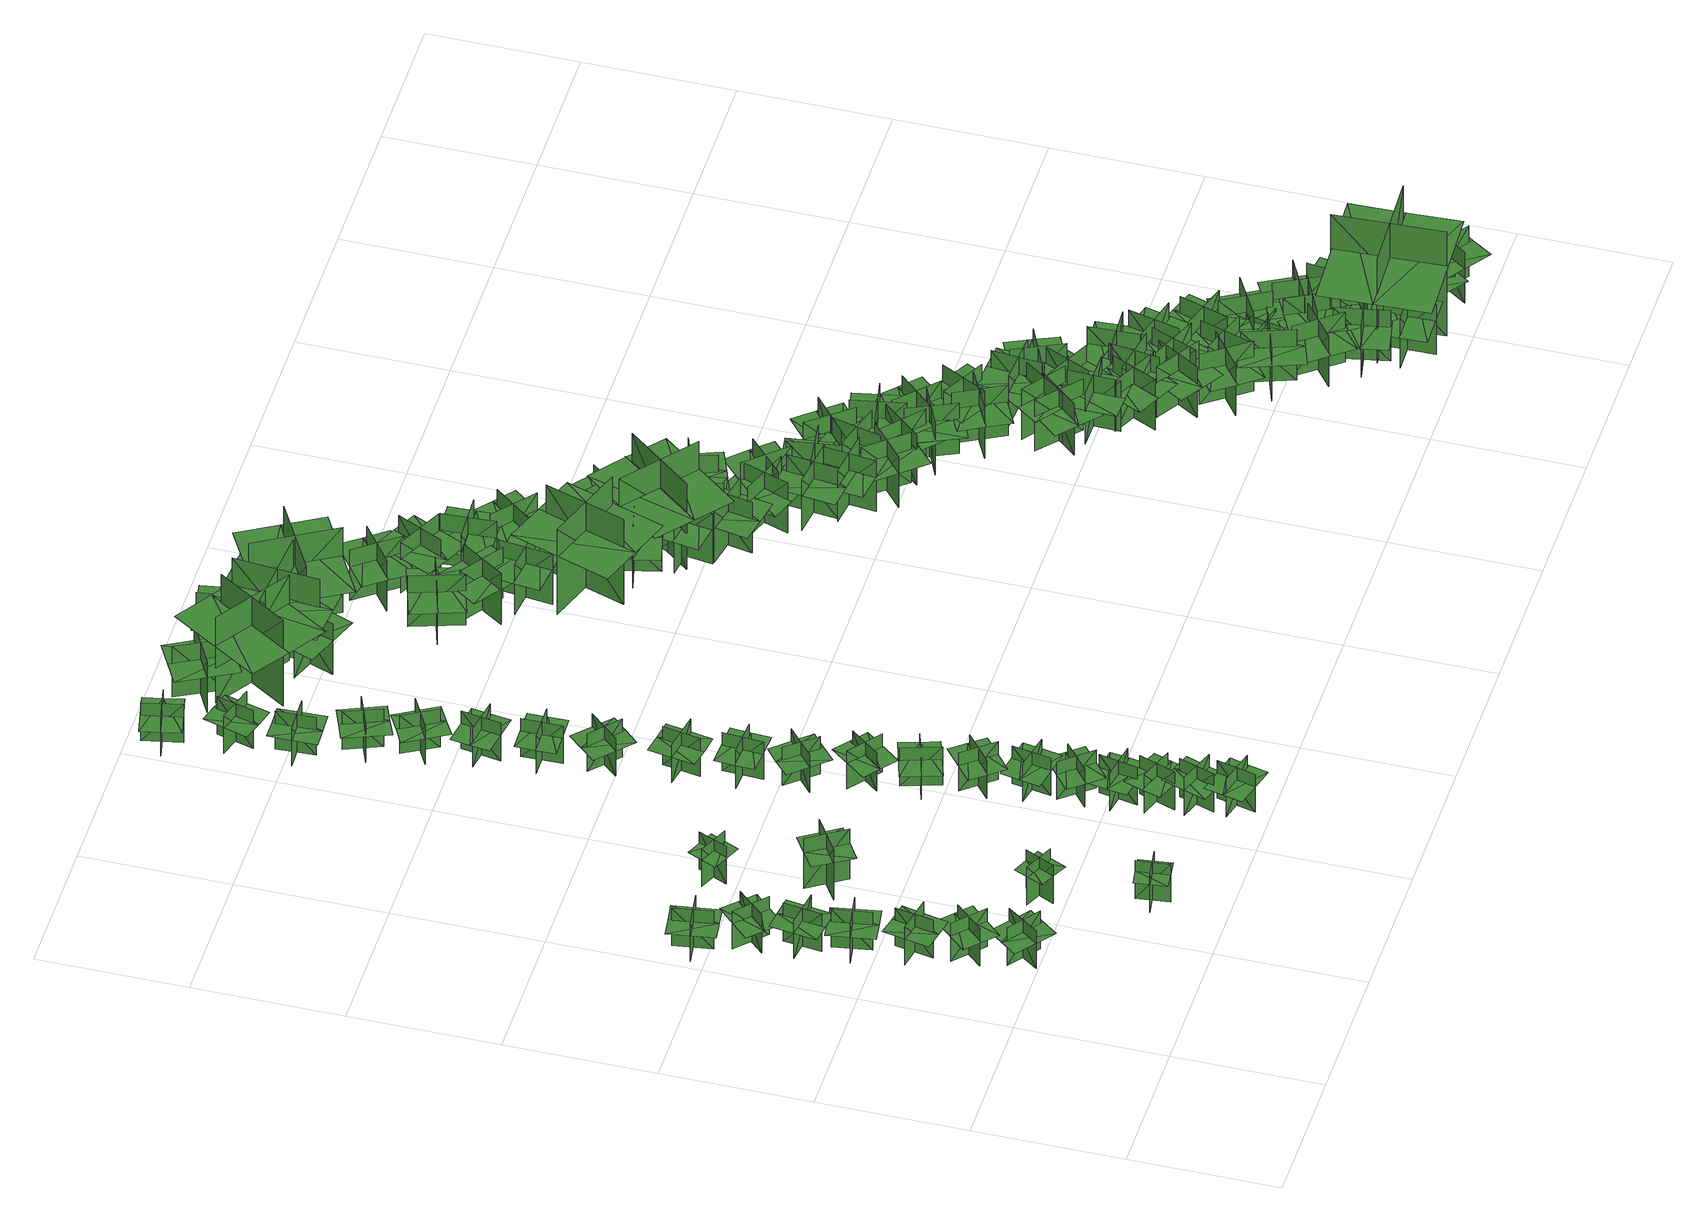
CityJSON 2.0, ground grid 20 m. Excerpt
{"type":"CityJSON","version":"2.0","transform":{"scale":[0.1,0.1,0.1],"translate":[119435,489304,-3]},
"CityObjects":{
"tree1":{"type":"SolitaryVegetationObject","geometry":[{"type":"MultiSurface","lod":"1","boundaries":[[[0,1,2]],[[0,2,3]],[[4,5,6]],[[4,6,7]],[[8,9,10]],[[8,10,11]],[[8,11,12]],[[8,12,13]]]}]},
"tree2":{"type":"SolitaryVegetationObject","geometry":[{"type":"MultiSurface","lod":"1","boundaries":[[[14,15,16]],[[14,16,17]],[[18,19,20]],[[18,20,21]],[[22,23,24]],[[22,24,25]],[[22,25,26]],[[22,26,27]]]}]},
"tree3":{"type":"SolitaryVegetationObject","geometry":[{"type":"MultiSurface","lod":"1","boundaries":[[[28,29,30]],[[28,30,31]],[[32,33,34]],[[32,34,35]],[[36,37,38]],[[36,38,39]],[[36,39,40]],[[36,40,41]]]}]},
"tree4":{"type":"SolitaryVegetationObject","geometry":[{"type":"MultiSurface","lod":"1","boundaries":[[[42,43,44]],[[42,44,45]],[[46,47,48]],[[46,48,49]],[[50,51,52]],[[50,52,53]],[[50,53,54]],[[50,54,55]]]}]},
"tree5":{"type":"SolitaryVegetationObject","geometry":[{"type":"MultiSurface","lod":"1","boundaries":[[[56,57,58]],[[56,58,59]],[[60,61,62]],[[60,62,63]],[[64,65,66]],[[64,66,67]],[[64,67,68]],[[64,68,69]]]}]},
"tree6":{"type":"SolitaryVegetationObject","geometry":[{"type":"MultiSurface","lod":"1","boundaries":[[[70,71,72]],[[70,72,73]],[[74,75,76]],[[74,76,77]],[[78,79,80]],[[78,80,81]],[[78,81,82]],[[78,82,83]]]}]},
"tree7":{"type":"SolitaryVegetationObject","geometry":[{"type":"MultiSurface","lod":"1","boundaries":[[[84,85,86]],[[84,86,87]],[[88,89,90]],[[88,90,91]],[[92,93,94]],[[92,94,95]],[[92,95,96]],[[92,96,97]]]}]},
"tree8":{"type":"SolitaryVegetationObject","geometry":[{"type":"MultiSurface","lod":"1","boundaries":[[[98,99,100]],[[98,100,101]],[[102,103,104]],[[102,104,105]],[[106,107,108]],[[106,108,109]],[[106,109,110]],[[106,110,111]]]}]},
"tree9":{"type":"SolitaryVegetationObject","geometry":[{"type":"MultiSurface","lod":"1","boundaries":[[[112,113,114]],[[112,114,115]],[[116,117,118]],[[116,118,119]],[[120,121,122]],[[120,122,123]],[[120,123,124]],[[120,124,125]]]}]},
"tree10":{"type":"SolitaryVegetationObject","geometry":[{"type":"MultiSurface","lod":"1","boundaries":[[[126,127,128]],[[126,128,129]],[[130,131,132]],[[130,132,133]],[[134,135,136]],[[134,136,137]],[[134,137,138]],[[134,138,139]]]}]},
"tree11":{"type":"SolitaryVegetationObject","geometry":[{"type":"MultiSurface","lod":"1","boundaries":[[[140,141,142]],[[140,142,143]],[[144,145,146]],[[144,146,147]],[[148,149,150]],[[148,150,151]],[[148,151,152]],[[148,152,153]]]}]},
"tree12":{"type":"SolitaryVegetationObject","geometry":[{"type":"MultiSurface","lod":"1","boundaries":[[[154,155,156]],[[154,156,157]],[[158,159,160]],[[158,160,161]],[[162,163,164]],[[162,164,165]],[[162,165,166]],[[162,166,167]]]}]},
"tree13":{"type":"SolitaryVegetationObject","geometry":[{"type":"MultiSurface","lod":"1","boundaries":[[[168,169,170]],[[168,170,171]],[[172,173,174]],[[172,174,175]],[[176,177,178]],[[176,178,179]],[[176,179,180]],[[176,180,181]]]}]},
"tree14":{"type":"SolitaryVegetationObject","geometry":[{"type":"MultiSurface","lod":"1","boundaries":[[[182,183,184]],[[182,184,185]],[[186,187,188]],[[186,188,189]],[[190,191,192]],[[190,192,193]],[[190,193,194]],[[190,194,195]]]}]},
"tree15":{"type":"SolitaryVegetationObject","geometry":[{"type":"MultiSurface","lod":"1","boundaries":[[[196,197,198]],[[196,198,199]],[[200,201,202]],[[200,202,203]],[[204,205,206]],[[204,206,207]],[[204,207,208]],[[204,208,209]]]}]},
"tree16":{"type":"SolitaryVegetationObject","geometry":[{"type":"MultiSurface","lod":"1","boundaries":[[[210,211,212]],[[210,212,213]],[[214,215,216]],[[214,216,217]],[[218,219,220]],[[218,220,221]],[[218,221,222]],[[218,222,223]]]}]},
"tree17":{"type":"SolitaryVegetationObject","geometry":[{"type":"MultiSurface","lod":"1","boundaries":[[[224,225,226]],[[224,226,227]],[[228,229,230]],[[228,230,231]],[[232,233,234]],[[232,234,235]],[[232,235,236]],[[232,236,237]]]}]},
"tree18":{"type":"SolitaryVegetationObject","geometry":[{"type":"MultiSurface","lod":"1","boundaries":[[[238,239,240]],[[238,240,241]],[[242,243,244]],[[242,244,245]],[[246,247,248]],[[246,248,249]],[[246,249,250]],[[246,250,251]]]}]},
"tree19":{"type":"SolitaryVegetationObject","geometry":[{"type":"MultiSurface","lod":"1","boundaries":[[[252,253,254]],[[252,254,255]],[[256,257,258]],[[256,258,259]],[[260,261,262]],[[260,262,263]],[[260,263,264]],[[260,264,265]]]}]},
"tree20":{"type":"SolitaryVegetationObject","geometry":[{"type":"MultiSurface","lod":"1","boundaries":[[[266,267,268]],[[266,268,269]],[[270,271,272]],[[270,272,273]],[[274,275,276]],[[274,276,277]],[[274,277,278]],[[274,278,279]]]}]},
"tree21":{"type":"SolitaryVegetationObject","geometry":[{"type":"MultiSurface","lod":"1","boundaries":[[[280,281,282]],[[280,282,283]],[[284,285,286]],[[284,286,287]],[[288,289,290]],[[288,290,291]],[[288,291,292]],[[288,292,293]]]}]},
"tree22":{"type":"SolitaryVegetationObject","geometry":[{"type":"MultiSurface","lod":"1","boundaries":[[[294,295,296]],[[294,296,297]],[[298,299,300]],[[298,300,301]],[[302,303,304]],[[302,304,305]],[[302,305,306]],[[302,306,307]]]}]},
"tree23":{"type":"SolitaryVegetationObject","geometry":[{"type":"MultiSurface","lod":"1","boundaries":[[[308,309,310]],[[308,310,311]],[[312,313,314]],[[312,314,315]],[[316,317,318]],[[316,318,319]],[[316,319,320]],[[316,320,321]]]}]},
"tree24":{"type":"SolitaryVegetationObject","geometry":[{"type":"MultiSurface","lod":"1","boundaries":[[[322,323,324]],[[322,324,325]],[[326,327,328]],[[326,328,329]],[[330,331,332]],[[330,332,333]],[[330,333,334]],[[330,334,335]]]}]},
"tree25":{"type":"SolitaryVegetationObject","geometry":[{"type":"MultiSurface","lod":"1","boundaries":[[[336,337,338]],[[336,338,339]],[[340,341,342]],[[340,342,343]],[[344,345,346]],[[344,346,347]],[[344,347,348]],[[344,348,349]]]}]},
"tree26":{"type":"SolitaryVegetationObject","geometry":[{"type":"MultiSurface","lod":"1","boundaries":[[[350,351,352]],[[350,352,353]],[[354,355,356]],[[354,356,357]],[[358,359,360]],[[358,360,361]],[[358,361,362]],[[358,362,363]]]}]},
"tree27":{"type":"SolitaryVegetationObject","geometry":[{"type":"MultiSurface","lod":"1","boundaries":[[[364,365,366]],[[364,366,367]],[[368,369,370]],[[368,370,371]],[[372,373,374]],[[372,374,375]],[[372,375,376]],[[372,376,377]]]}]},
"tree28":{"type":"SolitaryVegetationObject","geometry":[{"type":"MultiSurface","lod":"1","boundaries":[[[378,379,380]],[[378,380,381]],[[382,383,384]],[[382,384,385]],[[386,387,388]],[[386,388,389]],[[386,389,390]],[[386,390,391]]]}]},
"tree29":{"type":"SolitaryVegetationObject","geometry":[{"type":"MultiSurface","lod":"1","boundaries":[[[392,393,394]],[[392,394,395]],[[396,397,398]],[[396,398,399]],[[400,401,402]],[[400,402,403]],[[400,403,404]],[[400,404,405]]]}]},
"tree30":{"type":"SolitaryVegetationObject","geometry":[{"type":"MultiSurface","lod":"1","boundaries":[[[406,407,408]],[[406,408,409]],[[410,411,412]],[[410,412,413]],[[414,415,416]],[[414,416,417]],[[414,417,418]],[[414,418,419]]]}]},
"tree31":{"type":"SolitaryVegetationObject","geometry":[{"type":"MultiSurface","lod":"1","boundaries":[[[420,421,422]],[[420,422,423]],[[424,425,426]],[[424,426,427]],[[428,429,430]],[[428,430,431]],[[428,431,432]],[[428,432,433]]]}]},
"tree32":{"type":"SolitaryVegetationObject","geometry":[{"type":"MultiSurface","lod":"1","boundaries":[[[434,435,436]],[[434,436,437]],[[438,439,440]],[[438,440,441]],[[442,443,444]],[[442,444,445]],[[442,445,446]],[[442,446,447]]]}]},
"tree33":{"type":"SolitaryVegetationObject","geometry":[{"type":"MultiSurface","lod":"1","boundaries":[[[448,449,450]],[[448,450,451]],[[452,453,454]],[[452,454,455]],[[456,457,458]],[[456,458,459]],[[456,459,460]],[[456,460,461]]]}]},
"tree34":{"type":"SolitaryVegetationObject","geometry":[{"type":"MultiSurface","lod":"1","boundaries":[[[462,463,464]],[[462,464,465]],[[466,467,468]],[[466,468,469]],[[470,471,472]],[[470,472,473]],[[470,473,474]],[[470,474,475]]]}]},
"tree35":{"type":"SolitaryVegetationObject","geometry":[{"type":"MultiSurface","lod":"1","boundaries":[[[476,477,478]],[[476,478,479]],[[480,481,482]],[[480,482,483]],[[484,485,486]],[[484,486,487]],[[484,487,488]],[[484,488,489]]]}]},
"tree36":{"type":"SolitaryVegetationObject","geometry":[{"type":"MultiSurface","lod":"1","boundaries":[[[490,491,492]],[[490,492,493]],[[494,495,496]],[[494,496,497]],[[498,499,500]],[[498,500,501]],[[498,501,502]],[[498,502,503]]]}]},
"tree37":{"type":"SolitaryVegetationObject","geometry":[{"type":"MultiSurface","lod":"1","boundaries":[[[504,505,506]],[[504,506,507]],[[508,509,510]],[[508,510,511]],[[512,513,514]],[[512,514,515]],[[512,515,516]],[[512,516,517]]]}]},
"tree38":{"type":"SolitaryVegetationObject","geometry":[{"type":"MultiSurface","lod":"1","boundaries":[[[518,519,520]],[[518,520,521]],[[522,523,524]],[[522,524,525]],[[526,527,528]],[[526,528,529]],[[526,529,530]],[[526,530,531]]]}]},
"tree39":{"type":"SolitaryVegetationObject","geometry":[{"type":"MultiSurface","lod":"1","boundaries":[[[532,533,534]],[[532,534,535]],[[536,537,538]],[[536,538,539]],[[540,541,542]],[[540,542,543]],[[540,543,544]],[[540,544,545]]]}]},
"tree40":{"type":"SolitaryVegetationObject","geometry":[{"type":"MultiSurface","lod":"1","boundaries":[[[546,547,548]],[[546,548,549]],[[550,551,552]],[[550,552,553]],[[554,555,556]],[[554,556,557]],[[554,557,558]],[[554,558,559]]]}]},
"tree41":{"type":"SolitaryVegetationObject","geometry":[{"type":"MultiSurface","lod":"1","boundaries":[[[560,561,562]],[[560,562,563]],[[564,565,566]],[[564,566,567]],[[568,569,570]],[[568,570,571]],[[568,571,572]],[[568,572,573]]]}]},
"tree42":{"type":"SolitaryVegetationObject","geometry":[{"type":"MultiSurface","lod":"1","boundaries":[[[574,575,576]],[[574,576,577]],[[578,579,580]],[[578,580,581]],[[582,583,584]],[[582,584,585]],[[582,585,586]],[[582,586,587]]]}]},
"tree43":{"type":"SolitaryVegetationObject","geometry":[{"type":"MultiSurface","lod":"1","boundaries":[[[588,589,590]],[[588,590,591]],[[592,593,594]],[[592,594,595]],[[596,597,598]],[[596,598,599]],[[596,599,600]],[[596,600,601]]]}]},
"tree44":{"type":"SolitaryVegetationObject","geometry":[{"type":"MultiSurface","lod":"1","boundaries":[[[602,603,604]],[[602,604,605]],[[606,607,608]],[[606,608,609]],[[610,611,612]],[[610,612,613]],[[610,613,614]],[[610,614,615]]]}]},
"tree45":{"type":"SolitaryVegetationObject","geometry":[{"type":"MultiSurface","lod":"1","boundaries":[[[616,617,618]],[[616,618,619]],[[620,621,622]],[[620,622,623]],[[624,625,626]],[[624,626,627]],[[624,627,628]],[[624,628,629]]]}]},
"tree46":{"type":"SolitaryVegetationObject","geometry":[{"type":"MultiSurface","lod":"1","boundaries":[[[630,631,632]],[[630,632,633]],[[634,635,636]],[[634,636,637]],[[638,639,640]],[[638,640,641]],[[638,641,642]],[[638,642,643]]]}]},
"tree47":{"type":"SolitaryVegetationObject","geometry":[{"type":"MultiSurface","lod":"1","boundaries":[[[644,645,646]],[[644,646,647]],[[648,649,650]],[[648,650,651]],[[652,653,654]],[[652,654,655]],[[652,655,656]],[[652,656,657]]]}]},
"tree48":{"type":"SolitaryVegetationObject","geometry":[{"type":"MultiSurface","lod":"1","boundaries":[[[658,659,660]],[[658,660,661]],[[662,663,664]],[[662,664,665]],[[666,667,668]],[[666,668,669]],[[666,669,670]],[[666,670,671]]]}]},
"tree49":{"type":"SolitaryVegetationObject","geometry":[{"type":"MultiSurface","lod":"1","boundaries":[[[672,673,674]],[[672,674,675]],[[676,677,678]],[[676,678,679]],[[680,681,682]],[[680,682,683]],[[680,683,684]],[[680,684,685]]]}]},
"tree50":{"type":"SolitaryVegetationObject","geometry":[{"type":"MultiSurface","lod":"1","boundaries":[[[686,687,688]],[[686,688,689]],[[690,691,692]],[[690,692,693]],[[694,695,696]],[[694,696,697]],[[694,697,698]],[[694,698,699]]]}]},
"tree51":{"type":"SolitaryVegetationObject","geometry":[{"type":"MultiSurface","lod":"1","boundaries":[[[700,701,702]],[[700,702,703]],[[704,705,706]],[[704,706,707]],[[708,709,710]],[[708,710,711]],[[708,711,712]],[[708,712,713]]]}]},
"tree52":{"type":"SolitaryVegetationObject","geometry":[{"type":"MultiSurface","lod":"1","boundaries":[[[714,715,716]],[[714,716,717]],[[718,719,720]],[[718,720,721]],[[722,723,724]],[[722,724,725]],[[722,725,726]],[[722,726,727]]]}]},
"tree53":{"type":"SolitaryVegetationObject","geometry":[{"type":"MultiSurface","lod":"1","boundaries":[[[728,729,730]],[[728,730,731]],[[732,733,734]],[[732,734,735]],[[736,737,738]],[[736,738,739]],[[736,739,740]],[[736,740,741]]]}]},
"tree54":{"type":"SolitaryVegetationObject","geometry":[{"type":"MultiSurface","lod":"1","boundaries":[[[742,743,744]],[[742,744,745]],[[746,747,748]],[[746,748,749]],[[750,751,752]],[[750,752,753]],[[750,753,754]],[[750,754,755]]]}]},
"tree55":{"type":"SolitaryVegetationObject","geometry":[{"type":"MultiSurface","lod":"1","boundaries":[[[756,757,758]],[[756,758,759]],[[760,761,762]],[[760,762,763]],[[764,765,766]],[[764,766,767]],[[764,767,768]],[[764,768,769]]]}]},
"tree56":{"type":"SolitaryVegetationObject","geometry":[{"type":"MultiSurface","lod":"1","boundaries":[[[770,771,772]],[[770,772,773]],[[774,775,776]],[[774,776,777]],[[778,779,780]],[[778,780,781]],[[778,781,782]],[[778,782,783]]]}]},
"tree57":{"type":"SolitaryVegetationObject","geometry":[{"type":"MultiSurface","lod":"1","boundaries":[[[784,785,786]],[[784,786,787]],[[788,789,790]],[[788,790,791]],[[792,793,794]],[[792,794,795]],[[792,795,796]],[[792,796,797]]]}]},
"tree58":{"type":"SolitaryVegetationObject","geometry":[{"type":"MultiSurface","lod":"1","boundaries":[[[798,799,800]],[[798,800,801]],[[802,803,804]],[[802,804,805]],[[806,807,808]],[[806,808,809]],[[806,809,810]],[[806,810,811]]]}]},
"tree59":{"type":"SolitaryVegetationObject","geometry":[{"type":"MultiSurface","lod":"1","boundaries":[[[812,813,814]],[[812,814,815]],[[816,817,818]],[[816,818,819]],[[820,821,822]],[[820,822,823]],[[820,823,824]],[[820,824,825]]]}]},
"tree60":{"type":"SolitaryVegetationObject","geometry":[{"type":"MultiSurface","lod":"1","boundaries":[[[826,827,828]],[[826,828,829]],[[830,831,832]],[[830,832,833]],[[834,835,836]],[[834,836,837]],[[834,837,838]],[[834,838,839]]]}]},
"tree61":{"type":"SolitaryVegetationObject","geometry":[{"type":"MultiSurface","lod":"1","boundaries":[[[840,841,842]],[[840,842,843]],[[844,845,846]],[[844,846,847]],[[848,849,850]],[[848,850,851]],[[848,851,852]],[[848,852,853]]]}]},
"tree62":{"type":"SolitaryVegetationObject","geometry":[{"type":"MultiSurface","lod":"1","boundaries":[[[854,855,856]],[[854,856,857]],[[858,859,860]],[[858,860,861]],[[862,863,864]],[[862,864,865]],[[862,865,866]],[[862,866,867]]]}]},
"tree63":{"type":"SolitaryVegetationObject","geometry":[{"type":"MultiSurface","lod":"1","boundaries":[[[868,869,870]],[[868,870,871]],[[872,873,874]],[[872,874,875]],[[876,877,878]],[[876,878,879]],[[876,879,880]],[[876,880,881]]]}]},
"tree64":{"type":"SolitaryVegetationObject","geometry":[{"type":"MultiSurface","lod":"1","boundaries":[[[882,883,884]],[[882,884,885]],[[886,887,888]],[[886,888,889]],[[890,891,892]],[[890,892,893]],[[890,893,894]],[[890,894,895]]]}]},
"tree65":{"type":"SolitaryVegetationObject","geometry":[{"type":"MultiSurface","lod":"1","boundaries":[[[896,897,898]],[[896,898,899]],[[900,901,902]],[[900,902,903]],[[904,905,906]],[[904,906,907]],[[904,907,908]],[[904,908,909]]]}]},
"tree66":{"type":"SolitaryVegetationObject","geometry":[{"type":"MultiSurface","lod":"1","boundaries":[[[910,911,912]],[[910,912,913]],[[914,915,916]],[[914,916,917]],[[918,919,920]],[[918,920,921]],[[918,921,922]],[[918,922,923]]]}]},
"tree67":{"type":"SolitaryVegetationObject","geometry":[{"type":"MultiSurface","lod":"1","boundaries":[[[924,925,926]],[[924,926,927]],[[928,929,930]],[[928,930,931]],[[932,933,934]],[[932,934,935]],[[932,935,936]],[[932,936,937]]]}]},
"tree68":{"type":"SolitaryVegetationObject","geometry":[{"type":"MultiSurface","lod":"1","boundaries":[[[938,939,940]],[[938,940,941]],[[942,943,944]],[[942,944,945]],[[946,947,948]],[[946,948,949]],[[946,949,950]],[[946,950,951]]]}]},
"tree69":{"type":"SolitaryVegetationObject","geometry":[{"type":"MultiSurface","lod":"1","boundaries":[[[952,953,954]],[[952,954,955]],[[956,957,958]],[[956,958,959]],[[960,961,962]],[[960,962,963]],[[960,963,964]],[[960,964,965]]]}]},
"tree70":{"type":"SolitaryVegetationObject","geometry":[{"type":"MultiSurface","lod":"1","boundaries":[[[966,967,968]],[[966,968,969]],[[970,971,972]],[[970,972,973]],[[974,975,976]],[[974,976,977]],[[974,977,978]],[[974,978,979]]]}]},
"tree71":{"type":"SolitaryVegetationObject","geometry":[{"type":"MultiSurface","lod":"1","boundaries":[[[980,981,982]],[[980,982,983]],[[984,985,986]],[[984,986,987]],[[988,989,990]],[[988,990,991]],[[988,991,992]],[[988,992,993]]]}]},
"tree72":{"type":"SolitaryVegetationObject","geometry":[{"type":"MultiSurface","lod":"1","boundaries":[[[994,995,996]],[[994,996,997]],[[998,999,1000]],[[998,1000,1001]],[[1002,1003,1004]],[[1002,1004,1005]],[[1002,1005,1006]],[[1002,1006,1007]]]}]},
"tree73":{"type":"SolitaryVegetationObject","geometry":[{"type":"MultiSurface","lod":"1","boundaries":[[[1008,1009,1010]],[[1008,1010,1011]],[[1012,1013,1014]],[[1012,1014,1015]],[[1016,1017,1018]],[[1016,1018,1019]],[[1016,1019,1020]],[[1016,1020,1021]]]}]},
"tree74":{"type":"SolitaryVegetationObject","geometry":[{"type":"MultiSurface","lod":"1","boundaries":[[[1022,1023,1024]],[[1022,1024,1025]],[[1026,1027,1028]],[[1026,1028,1029]],[[1030,1031,1032]],[[1030,1032,1033]],[[1030,1033,1034]],[[1030,1034,1035]]]}]},
"tree75":{"type":"SolitaryVegetationObject","geometry":[{"type":"MultiSurface","lod":"1","boundaries":[[[1036,1037,1038]],[[1036,1038,1039]],[[1040,1041,1042]],[[1040,1042,1043]],[[1044,1045,1046]],[[1044,1046,1047]],[[1044,1047,1048]],[[1044,1048,1049]]]}]},
"tree76":{"type":"SolitaryVegetationObject","geometry":[{"type":"MultiSurface","lod":"1","boundaries":[[[1050,1051,1052]],[[1050,1052,1053]],[[1054,1055,1056]],[[1054,1056,1057]],[[1058,1059,1060]],[[1058,1060,1061]],[[1058,1061,1062]],[[1058,1062,1063]]]}]},
"tree77":{"type":"SolitaryVegetationObject","geometry":[{"type":"MultiSurface","lod":"1","boundaries":[[[1064,1065,1066]],[[1064,1066,1067]],[[1068,1069,1070]],[[1068,1070,1071]],[[1072,1073,1074]],[[1072,1074,1075]],[[1072,1075,1076]],[[1072,1076,1077]]]}]},
"tree78":{"type":"SolitaryVegetationObject","geometry":[{"type":"MultiSurface","lod":"1","boundaries":[[[1078,1079,1080]],[[1078,1080,1081]],[[1082,1083,1084]],[[1082,1084,1085]],[[1086,1087,1088]],[[1086,1088,1089]],[[1086,1089,1090]],[[1086,1090,1091]]]}]},
"tree79":{"type":"SolitaryVegetationObject","geometry":[{"type":"MultiSurface","lod":"1","boundaries":[[[1092,1093,1094]],[[1092,1094,1095]],[[1096,1097,1098]],[[1096,1098,1099]],[[1100,1101,1102]],[[1100,1102,1103]],[[1100,1103,1104]],[[1100,1104,1105]]]}]},
"tree80":{"type":"SolitaryVegetationObject","geometry":[{"type":"MultiSurface","lod":"1","boundaries":[[[1106,1107,1108]],[[1106,1108,1109]],[[1110,1111,1112]],[[1110,1112,1113]],[[1114,1115,1116]],[[1114,1116,1117]],[[1114,1117,1118]],[[1114,1118,1119]]]}]},
"tree81":{"type":"SolitaryVegetationObject","geometry":[{"type":"MultiSurface","lod":"1","boundaries":[[[1120,1121,1122]],[[1120,1122,1123]],[[1124,1125,1126]],[[1124,1126,1127]],[[1128,1129,1130]],[[1128,1130,1131]],[[1128,1131,1132]],[[1128,1132,1133]]]}]},
"tree82":{"type":"SolitaryVegetationObject","geometry":[{"type":"MultiSurface","lod":"1","boundaries":[[[1134,1135,1136]],[[1134,1136,1137]],[[1138,1139,1140]],[[1138,1140,1141]],[[1142,1143,1144]],[[1142,1144,1145]],[[1142,1145,1146]],[[1142,1146,1147]]]}]},
"tree83":{"type":"SolitaryVegetationObject","geometry":[{"type":"MultiSurface","lod":"1","boundaries":[[[1148,1149,1150]],[[1148,1150,1151]],[[1152,1153,1154]],[[1152,1154,1155]],[[1156,1157,1158]],[[1156,1158,1159]],[[1156,1159,1160]],[[1156,1160,1161]]]}]},
"tree84":{"type":"SolitaryVegetationObject","geometry":[{"type":"MultiSurface","lod":"1","boundaries":[[[1162,1163,1164]],[[1162,1164,1165]],[[1166,1167,1168]],[[1166,1168,1169]],[[1170,1171,1172]],[[1170,1172,1173]],[[1170,1173,1174]],[[1170,1174,1175]]]}]},
"tree85":{"type":"SolitaryVegetationObject","geometry":[{"type":"MultiSurface","lod":"1","boundaries":[[[1176,1177,1178]],[[1176,1178,1179]],[[1180,1181,1182]],[[1180,1182,1183]],[[1184,1185,1186]],[[1184,1186,1187]],[[1184,1187,1188]],[[1184,1188,1189]]]}]},
"tree86":{"type":"SolitaryVegetationObject","geometry":[{"type":"MultiSurface","lod":"1","boundaries":[[[1190,1191,1192]],[[1190,1192,1193]],[[1194,1195,1196]],[[1194,1196,1197]],[[1198,1199,1200]],[[1198,1200,1201]],[[1198,1201,1202]],[[1198,1202,1203]]]}]},
"tree87":{"type":"SolitaryVegetationObject","geometry":[{"type":"MultiSurface","lod":"1","boundaries":[[[1204,1205,1206]],[[1204,1206,1207]],[[1208,1209,1210]],[[1208,1210,1211]],[[1212,1213,1214]],[[1212,1214,1215]],[[1212,1215,1216]],[[1212,1216,1217]]]}]},
"tree88":{"type":"SolitaryVegetationObject","geometry":[{"type":"MultiSurface","lod":"1","boundaries":[[[1218,1219,1220]],[[1218,1220,1221]],[[1222,1223,1224]],[[1222,1224,1225]],[[1226,1227,1228]],[[1226,1228,1229]],[[1226,1229,1230]],[[1226,1230,1231]]]}]},
"tree89":{"type":"SolitaryVegetationObject","geometry":[{"type":"MultiSurface","lod":"1","boundaries":[[[1232,1233,1234]],[[1232,1234,1235]],[[1236,1237,1238]],[[1236,1238,1239]],[[1240,1241,1242]],[[1240,1242,1243]],[[1240,1243,1244]],[[1240,1244,1245]]]}]},
"tree90":{"type":"SolitaryVegetationObject","geometry":[{"type":"MultiSurface","lod":"1","boundaries":[[[1246,1247,1248]],[[1246,1248,1249]],[[1250,1251,1252]],[[1250,1252,1253]],[[1254,1255,1256]],[[1254,1256,1257]],[[1254,1257,1258]],[[1254,1258,1259]]]}]},
"tree91":{"type":"SolitaryVegetationObject","geometry":[{"type":"MultiSurface","lod":"1","boundaries":[[[1260,1261,1262]],[[1260,1262,1263]],[[1264,1265,1266]],[[1264,1266,1267]],[[1268,1269,1270]],[[1268,1270,1271]],[[1268,1271,1272]],[[1268,1272,1273]]]}]},
"tree92":{"type":"SolitaryVegetationObject","geometry":[{"type":"MultiSurface","lod":"1","boundaries":[[[1274,1275,1276]],[[1274,1276,1277]],[[1278,1279,1280]],[[1278,1280,1281]],[[1282,1283,1284]],[[1282,1284,1285]],[[1282,1285,1286]],[[1282,1286,1287]]]}]},
"tree93":{"type":"SolitaryVegetationObject","geometry":[{"type":"MultiSurface","lod":"1","boundaries":[[[1288,1289,1290]],[[1288,1290,1291]],[[1292,1293,1294]],[[1292,1294,1295]],[[1296,1297,1298]],[[1296,1298,1299]],[[1296,1299,1300]],[[1296,1300,1301]]]}]},
"tree94":{"type":"SolitaryVegetationObject","geometry":[{"type":"MultiSurface","lod":"1","boundaries":[[[1302,1303,1304]],[[1302,1304,1305]],[[1306,1307,1308]],[[1306,1308,1309]],[[1310,1311,1312]],[[1310,1312,1313]],[[1310,1313,1314]],[[1310,1314,1315]]]}]},
"tree95":{"type":"SolitaryVegetationObject","geometry":[{"type":"MultiSurface","lod":"1","boundaries":[[[1316,1317,1318]],[[1316,1318,1319]],[[1320,1321,1322]],[[1320,1322,1323]],[[1324,1325,1326]],[[1324,1326,1327]],[[1324,1327,1328]],[[1324,1328,1329]]]}]},
"tree96":{"type":"SolitaryVegetationObject","geometry":[{"type":"MultiSurface","lod":"1","boundaries":[[[1330,1331,1332]],[[1330,1332,1333]],[[1334,1335,1336]],[[1334,1336,1337]],[[1338,1339,1340]],[[1338,1340,1341]],[[1338,1341,1342]],[[1338,1342,1343]]]}]},
"tree97":{"type":"SolitaryVegetationObject","geometry":[{"type":"MultiSurface","lod":"1","boundaries":[[[1344,1345,1346]],[[1344,1346,1347]],[[1348,1349,1350]],[[1348,1350,1351]],[[1352,1353,1354]],[[1352,1354,1355]],[[1352,1355,1356]],[[1352,1356,1357]]]}]},
"tree98":{"type":"SolitaryVegetationObject","geometry":[{"type":"MultiSurface","lod":"1","boundaries":[[[1358,1359,1360]],[[1358,1360,1361]],[[1362,1363,1364]],[[1362,1364,1365]],[[1366,1367,1368]],[[1366,1368,1369]],[[1366,1369,1370]],[[1366,1370,1371]]]}]},
"tree99":{"type":"SolitaryVegetationObject","geometry":[{"type":"MultiSurface","lod":"1","boundaries":[[[1372,1373,1374]],[[1372,1374,1375]],[[1376,1377,1378]],[[1376,1378,1379]],[[1380,1381,1382]],[[1380,1382,1383]],[[1380,1383,1384]],[[1380,1384,1385]]]}]},
"tree100":{"type":"SolitaryVegetationObject","geometry":[{"type":"MultiSurface","lod":"1","boundaries":[[[1386,1387,1388]],[[1386,1388,1389]],[[1390,1391,1392]],[[1390,1392,1393]],[[1394,1395,1396]],[[1394,1396,1397]],[[1394,1397,1398]],[[1394,1398,1399]]]}]},
"tree101":{"type":"SolitaryVegetationObject","geometry":[{"type":"MultiSurface","lod":"1","boundaries":[[[1400,1401,1402]],[[1400,1402,1403]],[[1404,1405,1406]],[[1404,1406,1407]],[[1408,1409,1410]],[[1408,1410,1411]],[[1408,1411,1412]],[[1408,1412,1413]]]}]}
},
"vertices":[
[114,203,11],[114,203,73],[146,246,73],[146,246,11],[110,239,11],[110,239,73],[151,208,73],[151,208,11],[104,244,53],[87,223,53],[138,184,53],[155,205,53],[171,226,53],[120,265,53],
[98,308,12],[98,308,74],[137,272,74],[137,272,12],[134,309,12],[134,309,74],[99,271,74],[99,271,12],[139,315,54],[120,333,54],[76,286,54],[96,268,54],[115,250,54],[159,297,54],
[126,350,14],[126,350,76],[74,360,76],[74,360,14],[96,330,14],[96,330,76],[106,381,76],[106,381,14],[94,322,56],[120,317,56],[133,380,56],[107,385,56],[81,391,56],[68,328,56],
[108,434,17],[108,434,79],[56,425,79],[56,425,17],[87,405,17],[87,405,79],[79,456,79],[79,456,17],[88,397,59],[114,401,59],[104,464,59],[78,460,59],[51,456,59],[61,393,59],
[43,494,19],[43,494,81],[96,486,81],[96,486,19],[72,515,19],[72,515,81],[65,464,81],[65,464,19],[73,523,61],[47,526,61],[38,463,61],[64,459,61],[91,456,61],[100,519,61],
[63,625,13],[63,625,75],[10,617,75],[10,617,13],[41,596,13],[41,596,75],[33,647,75],[33,647,13],[42,589,55],[68,592,55],[59,656,55],[33,652,55],[6,648,55],[15,585,55],
[79,535,19],[79,535,81],[40,572,81],[40,572,19],[43,535,19],[43,535,81],[79,572,81],[79,572,19],[37,529,61],[56,511,61],[101,557,61],[82,575,61],[63,594,61],[18,548,61],
[289,100,18],[245,94,18],[245,94,80],[289,100,80],[266,118,18],[271,74,18],[271,74,80],[266,118,80],[266,118,63],[244,115,63],[249,72,63],[271,74,63],[293,77,63],[288,121,63],
[259,225,18],[218,244,18],[218,244,80],[259,225,80],[249,253,18],[230,213,18],[230,213,80],[249,253,80],[249,253,63],[228,262,63],[210,222,63],[230,213,63],[250,203,63],[269,244,63],
[209,507,22],[159,475,22],[159,475,104],[209,507,104],[170,516,22],[202,466,22],[202,466,104],[170,516,104],[170,516,81],[146,500,81],[177,450,81],[202,466,81],[227,482,81],[195,532,81],
[147,609,27],[165,649,27],[165,649,88],[147,609,88],[175,619,27],[134,637,27],[134,637,88],[175,619,88],[175,619,71],[184,639,71],[143,657,71],[134,637,71],[125,617,71],[166,599,71],
[469,21,11],[469,21,73],[482,73,73],[482,73,11],[451,53,11],[451,53,73],[501,40,73],[501,40,11],[443,55,53],[437,29,53],[499,13,53],[505,39,53],[512,65,53],[449,81,53],
[441,104,10],[441,104,72],[491,86,72],[491,86,10],[474,119,10],[474,119,72],[457,71,72],[457,71,10],[476,127,52],[451,136,52],[430,75,52],[455,66,52],[480,57,52],[502,118,52],
[466,168,10],[466,168,72],[448,118,72],[448,118,10],[480,136,10],[480,136,72],[432,153,72],[432,153,10],[488,133,52],[497,158,52],[436,180,52],[427,154,52],[419,129,52],[479,108,52],
[444,165,10],[444,165,72],[454,217,72],[454,217,10],[424,195,10],[424,195,72],[475,186,72],[475,186,10],[416,196,52],[412,170,52],[475,159,52],[480,185,52],[484,211,52],[421,223,52],
[425,263,12],[425,263,74],[459,222,74],[459,222,12],[461,259,12],[461,259,74],[421,226,74],[421,226,12],[467,264,54],[450,284,54],[400,244,54],[417,223,54],[434,202,54],[484,243,54],
[429,272,13],[429,272,75],[438,324,75],[438,324,13],[409,302,13],[409,302,75],[459,292,75],[459,292,13],[401,304,55],[396,277,55],[459,265,55],[464,292,55],[469,318,55],[406,330,55],
[405,383,15],[405,383,77],[439,342,77],[439,342,15],[441,379,15],[441,379,77],[401,346,77],[401,346,15],[447,384,57],[431,405,57],[381,364,57],[397,344,57],[414,323,57],[464,363,57],
[398,457,12],[398,457,74],[414,406,74],[414,406,12],[430,440,12],[430,440,74],[380,424,74],[380,424,12],[437,442,54],[429,468,54],[368,449,54],[376,423,54],[384,397,54],[445,417,54],
[416,484,13],[416,484,75],[374,518,75],[374,518,13],[380,481,13],[380,481,75],[412,521,75],[412,521,13],[375,475,55],[396,458,55],[436,508,55],[415,525,55],[394,542,55],[354,491,55],
[358,561,10],[358,561,72],[399,596,72],[399,596,10],[362,597,10],[362,597,72],[395,558,72],[395,558,10],[356,603,52],[336,585,52],[378,537,52],[399,555,52],[419,572,52],[377,620,52],
[368,676,11],[368,676,73],[365,622,73],[365,622,11],[392,648,11],[392,648,73],[340,651,73],[340,651,11],[399,648,53],[401,675,53],[337,678,53],[335,651,53],[334,625,53],[398,621,53],
[326,729,14],[326,729,76],[379,719,76],[379,719,14],[356,749,14],[356,749,76],[347,698,76],[347,698,14],[357,756,56],[331,761,56],[320,698,56],[346,693,56],[372,689,56],[384,752,56],
[317,798,16],[317,798,78],[353,838,78],[353,838,16],[316,834,16],[316,834,78],[354,800,78],[354,800,16],[310,840,58],[292,820,58],[339,777,58],[357,797,58],[375,816,58],[328,860,58],
[318,920,19],[318,920,81],[319,866,81],[319,866,19],[344,894,19],[344,894,81],[292,893,81],[292,893,19],[352,895,61],[351,921,61],[287,920,61],[287,893,61],[288,866,61],[352,868,61],
[301,941,21],[301,941,83],[310,994,83],[310,994,21],[281,971,21],[281,971,83],[332,963,83],[332,963,21],[273,972,63],[269,946,63],[332,936,63],[336,962,63],[340,989,63],[277,999,63],
[272,1188,24],[272,1188,86],[219,1186,86],[219,1186,24],[247,1162,24],[247,1162,86],[245,1214,86],[245,1214,24],[247,1154,66],[274,1155,66],[272,1219,66],[245,1218,66],[219,1218,66],[220,1153,66],
[317,1055,21],[317,1055,83],[270,1029,83],[270,1029,21],[306,1020,21],[306,1020,83],[281,1065,83],[281,1065,21],[310,1013,62],[334,1027,62],[302,1082,62],[279,1069,62],[255,1056,62],[287,1000,62],
[302,1120,22],[302,1120,84],[252,1100,84],[252,1100,22],[287,1087,22],[287,1087,84],[268,1135,84],[268,1135,22],[290,1080,64],[315,1090,64],[291,1149,64],[266,1139,64],[241,1129,64],[265,1069,64],
[278,1260,17],[278,1260,79],[227,1275,79],[227,1275,17],[246,1243,17],[246,1243,79],[260,1293,79],[260,1293,17],[244,1235,59],[270,1228,59],[287,1290,59],[262,1297,59],[236,1304,59],[218,1243,59],
[222,1380,18],[222,1380,80],[233,1328,80],[233,1328,18],[252,1360,18],[252,1360,80],[201,1349,80],[201,1349,18],[259,1362,60],[254,1388,60],[191,1374,60],[197,1348,60],[203,1322,60],[265,1336,60],
[360,1350,16],[360,1350,99],[297,1316,99],[297,1316,16],[345,1304,16],[345,1304,99],[313,1365,99],[313,1365,16],[350,1295,72],[382,1312,72],[341,1387,72],[310,1370,72],[278,1353,72],[319,1278,72],
[318,1311,15],[318,1311,155],[419,1245,155],[419,1245,15],[398,1326,15],[398,1326,155],[335,1229,155],[335,1229,15],[408,1341,109],[357,1374,109],[279,1253,109],[329,1220,109],[380,1187,109],[458,1308,109],
[424,1314,15],[424,1314,98],[354,1303,98],[354,1303,15],[395,1276,15],[395,1276,98],[384,1343,98],[384,1343,15],[397,1265,71],[432,1271,71],[419,1355,71],[383,1350,71],[348,1344,71],[362,1259,71],
[409,1186,14],[409,1186,97],[434,1253,97],[434,1253,14],[390,1230,14],[390,1230,97],[454,1206,97],[454,1206,14],[380,1234,70],[367,1201,70],[447,1171,70],[460,1204,70],[472,1238,70],[392,1268,70],
[486,1258,14],[486,1258,153],[366,1268,153],[366,1268,14],[423,1207,14],[423,1207,153],[433,1322,153],[433,1322,14],[422,1189,108],[482,1184,108],[494,1328,108],[434,1333,108],[374,1338,108],[362,1194,108],
[420,1364,15],[420,1364,98],[430,1294,98],[430,1294,15],[458,1335,15],[458,1335,98],[390,1325,98],[390,1325,15],[469,1337,71],[463,1372,71],[379,1359,71],[384,1324,71],[389,1289,71],[474,1301,71],
[473,1325,16],[473,1325,98],[447,1258,98],[447,1258,16],[491,1280,16],[491,1280,98],[427,1305,98],[427,1305,16],[501,1276,71],[514,1309,71],[435,1341,71],[422,1308,71],[408,1274,71],[488,1243,71],
[517,1120,17],[517,1120,100],[539,1052,100],[539,1052,17],[560,1097,17],[560,1097,100],[495,1076,100],[495,1076,17],[570,1100,73],[559,1134,73],[478,1108,73],[489,1074,73],[500,1040,73],[581,1066,73],
[463,1309,15],[463,1309,155],[523,1205,155],[523,1205,15],[541,1286,15],[541,1286,155],[440,1229,155],[440,1229,15],[557,1295,109],[527,1347,109],[402,1276,109],[431,1224,109],[461,1171,109],[587,1242,109],
[591,1069,18],[591,1069,101],[551,1010,101],[551,1010,18],[599,1021,18],[599,1021,101],[542,1060,101],[542,1060,18],[608,1015,74],[628,1044,74],[558,1093,74],[537,1064,74],[517,1035,74],[587,986,74],
[610,1029,20],[610,1029,102],[602,958,102],[602,958,20],[640,990,20],[640,990,102],[571,998,102],[571,998,20],[650,989,76],[654,1025,76],[569,1034,76],[565,999,76],[561,963,76],[646,954,76],
[545,1202,17],[545,1202,100],[588,1145,100],[588,1145,17],[593,1194,17],[593,1194,100],[538,1153,100],[538,1153,17],[601,1201,73],[580,1229,73],[512,1178,73],[533,1149,73],[554,1121,73],[623,1172,73],
[704,910,15],[704,910,154],[591,949,154],[591,949,15],[631,875,15],[631,875,154],[668,985,154],[668,985,15],[625,858,109],[682,839,109],[729,975,109],[672,995,109],[615,1015,109],[568,878,109],
[638,1114,18],[638,1114,101],[574,1145,101],[574,1145,18],[592,1099,18],[592,1099,101],[622,1161,101],[622,1161,18],[588,1089,74],[620,1074,74],[657,1151,74],[624,1167,74],[592,1182,74],[556,1104,74],
[701,846,17],[701,846,100],[684,915,100],[684,915,17],[661,872,17],[661,872,100],[727,888,100],[727,888,17],[650,869,73],[659,835,73],[742,855,73],[733,890,73],[725,925,73],[642,904,73],
[669,979,18],[669,979,100],[695,912,100],[695,912,18],[713,958,18],[713,958,100],[649,934,100],[649,934,18],[723,962,73],[710,996,73],[630,965,73],[643,932,73],[656,898,73],[736,929,73],
[641,1113,18],[641,1113,100],[645,1042,100],[645,1042,18],[676,1080,18],[676,1080,100],[608,1077,100],[608,1077,18],[687,1080,73],[685,1116,73],[600,1112,73],[602,1076,73],[603,1041,73],[689,1045,73],
[742,859,17],[742,859,100],[731,789,100],[731,789,17],[770,820,17],[770,820,100],[702,830,100],[702,830,17],[780,819,73],[785,854,73],[701,866,73],[696,831,73],[690,796,73],[775,783,73],
[737,871,17],[737,871,99],[703,934,99],[703,934,17],[691,886,17],[691,886,99],[752,919,99],[752,919,17],[681,881,72],[698,850,72],[774,890,72],[757,922,72],[740,953,72],[665,913,72],
[655,1053,17],[655,1053,100],[710,1008,100],[710,1008,17],[703,1057,17],[703,1057,100],[659,1003,100],[659,1003,17],[709,1065,73],[682,1088,73],[628,1021,73],[656,999,73],[683,976,73],[737,1043,73],
[805,774,16],[805,774,99],[735,788,99],[735,788,16],[765,748,16],[765,748,99],[778,815,99],[778,815,16],[763,737,72],[798,731,72],[814,815,72],[779,821,72],[744,828,72],[728,744,72],
[796,825,15],[796,825,155],[702,901,155],[702,901,15],[715,818,15],[715,818,155],[788,908,155],[788,908,15],[703,804,109],[750,767,109],[841,879,109],[794,917,109],[747,954,109],[657,842,109],
[790,791,16],[790,791,99],[775,860,99],[775,860,16],[750,818,16],[750,818,99],[818,832,99],[818,832,16],[740,816,72],[748,781,72],[831,798,72],[824,833,72],[816,868,72],[733,850,72],
[732,951,17],[732,951,100],[787,906,100],[787,906,17],[779,955,17],[779,955,100],[736,902,100],[736,902,17],[786,963,73],[758,986,73],[705,919,73],[733,897,73],[760,874,73],[814,941,73],
[792,761,16],[792,761,98],[859,737,98],[859,737,16],[836,781,16],[836,781,98],[813,716,98],[813,716,16],[839,791,71],[806,803,71],[777,722,71],[811,710,71],[845,698,71],[873,779,71],
[806,922,17],[806,922,99],[781,855,99],[781,855,17],[825,878,17],[825,878,99],[761,902,99],[761,902,17],[835,874,73],[847,908,73],[767,937,73],[755,904,73],[742,870,73],[822,841,73],
[893,691,16],[893,691,99],[822,700,99],[822,700,16],[855,662,16],[855,662,99],[863,731,99],[863,731,16],[853,652,72],[889,647,72],[899,732,72],[864,737,72],[828,741,72],[818,656,72],
[860,856,17],[860,856,99],[793,831,99],[793,831,17],[839,812,17],[839,812,99],[815,877,99],[815,877,17],[843,802,72],[876,815,72],[846,895,72],[813,883,72],[780,870,72],[810,790,72],
[832,781,16],[832,781,99],[880,729,99],[880,729,16],[880,779,16],[880,779,99],[829,732,99],[829,732,16],[888,786,72],[863,812,72],[801,754,72],[825,728,72],[849,702,72],[912,760,72],
[889,692,16],[889,692,99],[881,621,99],[881,621,16],[918,653,16],[918,653,99],[850,662,99],[850,662,16],[929,652,72],[933,687,72],[848,698,72],[844,662,72],[840,627,72],[924,616,72],
[926,708,16],[926,708,99],[856,698,99],[856,698,16],[897,670,16],[897,670,99],[887,738,99],[887,738,16],[898,659,72],[933,664,72],[922,749,72],[886,744,72],[851,739,72],[863,655,72],
[949,642,17],[949,642,99],[895,596,99],[895,596,17],[944,594,17],[944,594,99],[900,646,99],[900,646,17],[951,586,72],[978,609,72],[923,674,72],[896,651,72],[868,628,72],[924,563,72],
[970,652,16],[970,652,99],[901,671,99],[901,671,16],[928,629,16],[928,629,99],[945,696,99],[945,696,16],[925,619,72],[959,610,72],[981,692,72],[947,702,72],[913,711,72],[890,628,72],
[944,587,14],[944,587,96],[991,640,96],[991,640,14],[942,635,14],[942,635,96],[994,589,96],[994,589,14],[934,642,69],[911,615,69],[975,558,69],[998,585,69],[1022,612,69],[958,669,69],
[971,672,16],[971,672,99],[926,727,99],[926,727,16],[923,678,16],[923,678,99],[976,722,99],[976,722,16],[915,671,72],[938,643,72],[1004,698,72],[981,726,72],[958,753,72],[892,698,72],
[969,570,14],[969,570,97],[1034,600,97],[1034,600,14],[987,615,14],[987,615,97],[1015,552,97],[1015,552,14],[983,625,70],[950,610,70],[985,532,70],[1018,547,70],[1050,561,70],[1015,639,70],
[982,684,16],[982,684,99],[996,614,99],[996,614,16],[1022,656,16],[1022,656,99],[955,643,99],[955,643,16],[1032,658,72],[1025,693,72],[941,676,72],[949,641,72],[956,606,72],[1039,623,72],
[1097,416,16],[1097,416,99],[1043,463,99],[1043,463,16],[1049,414,16],[1049,414,99],[1094,466,99],[1094,466,16],[1042,406,72],[1069,382,72],[1125,447,72],[1098,471,72],[1071,494,72],[1015,429,72],
[995,633,16],[995,633,99],[1047,584,99],[1047,584,16],[1043,633,16],[1043,633,99],[996,583,99],[996,583,16],[1051,641,72],[1025,666,72],[966,603,72],[992,579,72],[1018,554,72],[1077,617,72],
[1030,566,15],[1030,566,98],[1063,503,98],[1063,503,15],[1075,551,15],[1075,551,98],[1014,519,98],[1014,519,15],[1085,556,71],[1068,588,71],[992,548,71],[1009,516,71],[1025,485,71],[1101,524,71],
[1107,491,17],[1107,491,100],[1065,434,100],[1065,434,17],[1114,444,17],[1114,444,100],[1058,484,100],[1058,484,17],[1122,438,73],[1143,466,73],[1074,517,73],[1053,488,73],[1032,459,73],[1101,409,73],
[1070,406,18],[1070,406,101],[1142,405,101],[1142,405,18],[1106,439,18],[1106,439,101],[1104,370,101],[1104,370,18],[1106,450,74],[1070,450,74],[1068,365,74],[1104,364,74],[1140,363,74],[1142,449,74],
[1076,590,17],[1076,590,99],[1043,527,99],[1043,527,17],[1090,544,17],[1090,544,99],[1029,576,99],[1029,576,17],[1099,539,72],[1116,570,72],[1040,610,72],[1024,579,72],[1007,547,72],[1082,507,72],
[1103,377,17],[1103,377,100],[1167,346,100],[1167,346,17],[1149,392,17],[1149,392,100],[1119,330,100],[1119,330,17],[1154,402,73],[1122,417,73],[1084,340,73],[1116,325,73],[1148,309,73],[1186,386,73],
[1157,429,18],[1157,429,101],[1093,460,101],[1093,460,18],[1112,414,18],[1112,414,101],[1141,476,101],[1141,476,18],[1107,404,74],[1139,389,74],[1176,467,74],[1144,482,74],[1111,497,74],[1075,420,74],
[1147,501,19],[1147,501,101],[1076,506,101],[1076,506,19],[1110,470,19],[1110,470,101],[1116,539,101],[1116,539,19],[1109,460,74],[1145,457,74],[1152,542,74],[1116,545,74],[1080,548,74],[1074,462,74],
[1204,298,16],[1204,298,99],[1143,335,99],[1143,335,16],[1157,287,16],[1157,287,99],[1193,346,99],[1193,346,16],[1151,278,72],[1181,260,72],[1226,332,72],[1196,351,72],[1166,370,72],[1121,297,72],
[1199,364,17],[1199,364,100],[1129,375,100],[1129,375,17],[1160,336,17],[1160,336,100],[1170,404,100],[1170,404,17],[1158,326,73],[1194,321,73],[1206,405,73],[1171,411,73],[1136,416,73],[1123,331,73],
[1181,291,16],[1181,291,98],[1223,233,98],[1223,233,16],[1228,283,16],[1228,283,98],[1173,242,98],[1173,242,16],[1237,289,71],[1216,318,71],[1147,267,71],[1168,238,71],[1190,209,71],[1258,260,71],
[1124,518,18],[1124,518,101],[1154,453,101],[1154,453,18],[1169,500,18],[1169,500,101],[1106,471,101],[1106,471,18],[1179,504,74],[1164,537,74],[1086,501,74],[1101,469,74],[1115,436,74],[1193,472,74],
[1168,343,16],[1168,343,99],[1234,316,99],[1234,316,16],[1213,360,16],[1213,360,99],[1187,297,99],[1187,297,16],[1217,370,72],[1184,384,72],[1151,305,72],[1184,291,72],[1218,277,72],[1250,357,72],
[1277,230,17],[1277,230,100],[1210,206,100],[1210,206,17],[1256,187,17],[1256,187,100],[1233,252,100],[1233,252,17],[1259,177,73],[1293,189,73],[1264,270,73],[1230,258,73],[1197,246,73],[1226,165,73],
[1197,366,17],[1197,366,99],[1193,438,99],[1193,438,17],[1162,399,17],[1162,399,99],[1231,403,99],[1231,403,17],[1151,399,72],[1153,363,72],[1239,368,72],[1237,403,72],[1235,439,72],[1150,434,72],
[1243,306,16],[1243,306,98],[1221,238,98],[1221,238,16],[1264,263,16],[1264,263,98],[1199,284,98],[1199,284,16],[1274,260,71],[1285,294,71],[1203,320,71],[1193,286,71],[1182,252,71],[1264,226,71],
[1260,194,18],[1260,194,100],[1304,138,100],[1304,138,18],[1308,187,18],[1308,187,100],[1254,145,100],[1254,145,18],[1316,194,73],[1294,222,73],[1227,169,73],[1249,141,73],[1271,113,73],[1338,166,73],
[1220,328,16],[1220,328,99],[1237,397,99],[1237,397,16],[1196,370,16],[1196,370,99],[1263,353,99],[1263,353,16],[1186,372,72],[1177,338,72],[1260,317,72],[1269,352,72],[1277,386,72],[1194,407,72],
[1323,85,16],[1323,85,99],[1309,155,99],[1309,155,16],[1284,112,16],[1284,112,99],[1351,125,99],[1351,125,16],[1273,110,72],[1280,75,72],[1364,92,72],[1357,127,72],[1350,162,72],[1266,145,72],
[1278,209,17],[1278,209,79],[1290,261,79],[1290,261,17],[1259,240,17],[1259,240,79],[1310,229,79],[1310,229,17],[1252,242,59],[1246,215,59],[1309,202,59],[1314,228,59],[1320,254,59],[1257,268,59],
[1234,320,17],[1234,320,99],[1302,299,99],[1302,299,17],[1278,342,17],[1278,342,99],[1257,276,99],[1257,276,17],[1281,352,72],[1247,363,72],[1221,281,72],[1255,270,72],[1289,260,72],[1315,341,72],
[1348,105,16],[1348,105,98],[1350,34,98],[1350,34,16],[1382,72,16],[1382,72,98],[1313,70,98],[1313,70,16],[1393,72,71],[1392,107,71],[1306,105,71],[1307,70,71],[1308,34,71],[1394,36,71],
[1339,154,18],[1339,154,101],[1307,218,101],[1307,218,18],[1293,171,18],[1293,171,101],[1355,201,101],[1355,201,18],[1284,166,74],[1300,134,74],[1376,172,74],[1360,204,74],[1344,236,74],[1268,198,74],
[1332,281,17],[1332,281,99],[1270,246,99],[1270,246,17],[1319,235,17],[1319,235,99],[1284,295,99],[1284,295,17],[1324,226,72],[1355,243,72],[1312,318,72],[1281,300,72],[1250,282,72],[1293,208,72],
[1373,105,17],[1373,105,100],[1333,165,100],[1333,165,17],[1326,116,17],[1326,116,100],[1383,154,100],[1383,154,17],[1317,110,73],[1337,80,73],[1408,128,73],[1388,157,73],[1368,187,73],[1297,139,73],
[1315,193,18],[1315,193,101],[1379,226,101],[1379,226,18],[1331,239,18],[1331,239,101],[1362,178,101],[1362,178,18],[1326,248,74],[1294,232,74],[1334,156,74],[1365,172,74],[1397,189,74],[1357,265,74],
[1387,31,16],[1387,31,186],[1380,178,186],[1380,178,16],[1315,100,16],[1315,100,186],[1456,106,186],[1456,106,16],[1293,99,131],[1296,25,131],[1472,33,131],[1469,106,131],[1466,180,131],[1290,172,131],
[1379,208,18],[1379,208,101],[1369,138,101],[1369,138,18],[1408,169,18],[1408,169,101],[1340,179,101],[1340,179,18],[1418,168,74],[1423,203,74],[1338,215,74],[1333,180,74],[1328,145,74],[1413,133,74],
[1396,41,18],[1396,41,100],[1439,98,100],[1439,98,18],[1390,89,18],[1390,89,100],[1445,47,100],[1445,47,18],[1382,95,73],[1360,67,73],[1429,15,73],[1450,44,73],[1471,72,73],[1403,124,73],
[1369,139,18],[1369,139,101],[1436,115,101],[1436,115,18],[1413,159,18],[1413,159,101],[1390,94,101],[1390,94,18],[1417,169,74],[1383,181,74],[1354,101,74],[1388,89,74],[1421,77,74],[1450,157,74],
[1412,70,19],[1412,70,101],[1473,106,101],[1473,106,19],[1425,116,19],[1425,116,101],[1460,57,101],[1460,57,19],[1419,125,74],[1389,107,74],[1433,33,74],[1463,52,74],[1494,70,74],[1450,143,74],
[1449,25,19],[1449,25,102],[1490,84,102],[1490,84,19],[1442,73,19],[1442,73,102],[1498,34,102],[1498,34,19],[1433,79,75],[1413,50,75],[1483,1,75],[1503,30,75],[1524,59,75],[1454,108,75]
]}
